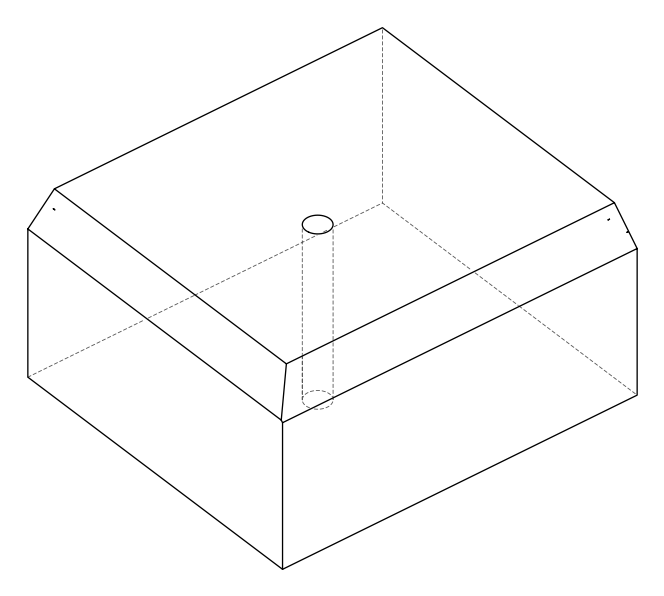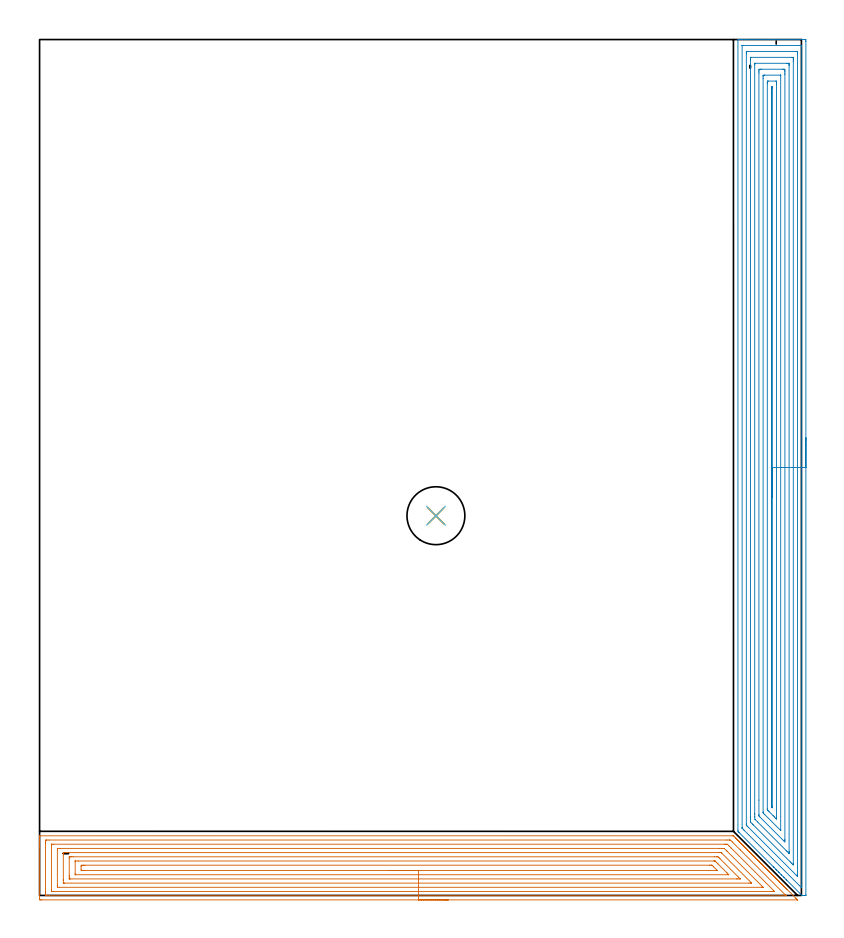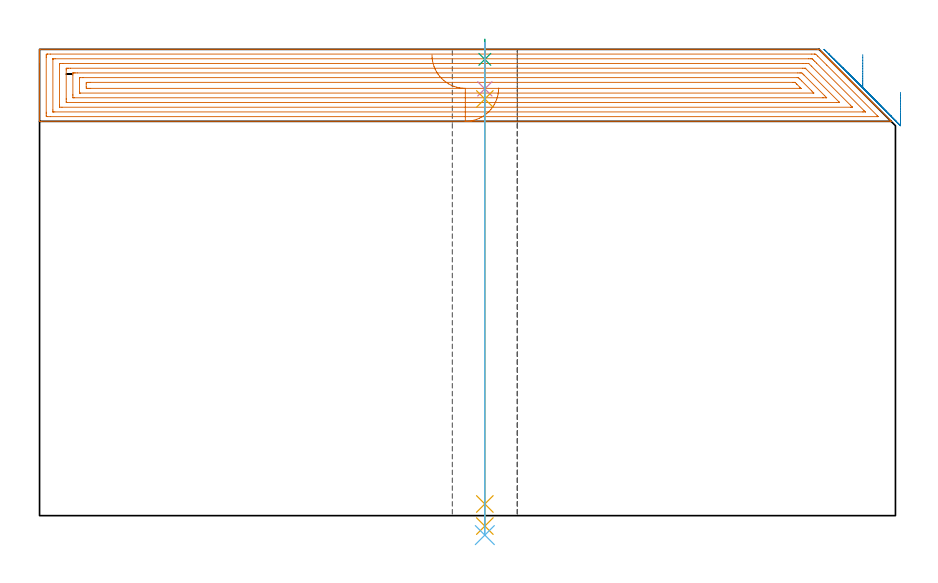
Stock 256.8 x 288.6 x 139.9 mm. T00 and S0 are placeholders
(PLAN: 6 operations, 4 tool changes, 37.6 min)
(1 AREA_MILL | FG_CHAMFER_SURFACE | UGT0205_001 | 16.02 min | 59705 mm3)
(2 AREA_MILL_1 | FG_CHAMFER_SURFACE_1 | UGT0205_001 | 20.25 min | 72181 mm3)
(3 SPOT_DRILL | STEP1HOLE | NXT0321_9005460120000 | 0.05 min | 189 mm3)
(4 DRILL_BLIND_HOLE_INTO_CENTER | STEP1HOLE | UGT0301_198 | 0.06 min | 384 mm3)
(5 GUN_DRILL_THROUGH_HOLE | STEP1HOLE | UGT0307_003 | 0.66 min | 4966 mm3)
(6 SPADE_DRILL_TO_ENLARGE_THROUGH_HOLE | STEP1HOLE | UGT0306_010 | 0.59 min | 36216 mm3)
(TOOL UGT0205_001 | Chamfer Mill 20 x 3 x 45 deg. | D20 FL50 Z2)
(TOOL NXT0321_9005460120000 | NC Spot Drill, 142deg, 12mm, Carbide, Uncoated | D12 PA142 FL30 Z2)
(TOOL UGT0301_198 | Twist Drill 7.9 mm | D7.9 PA118 FL73 Z2)
(TOOL UGT0307_003 | Gun Drill 7 mm | D7 PA130 FL24 Z1)
(TOOL UGT0306_010 | Spade Drill 19.5mm | D19.5 PA132 FL10 Z2)
(OP 1 AREA_MILL)
G17 G21 G94 G90
T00 M6
G54
G17 G0 G90 X137.75 Y-1.5 S1061 M3
G43 Z149.9 H0
Z128.3
G94 G1 X137.712 Z127.428 F250.
X137.598 Z126.563
X137.409 Z125.712
X137.147 Z124.88
X136.813 Z124.074
X136.41 Z123.3
X135.942 Z122.564
X135.41 Z121.872
X134.821 Z121.229
X134.178 Z120.64
X133.486 Z120.108
X132.75 Z119.64
X131.976 Z119.237
X131.17 Z118.903
X130.338 Z118.641
X129.486 Z118.452
X128.622 Z118.338
X127.75 Z118.3
X0.603
X0.277 Y-1.497 Z118.301
X0.01 Y-1.492 Z118.306
X0. Y-1.221 Z118.576
Y16.262 Z136.057
Y16.863 Z136.657
Y17.44 Z137.237
Y17.753 Z137.549
Y18.33 Z138.126
Y18.643 Z138.438
Y19.267 Z139.067
Y19.701 Z139.501
X0.006 Y20.059 Z139.85
X0.01 Y20.097 Z139.888
X0.157 Y20.1 Z139.9
X233.483
X233.895 Z139.885
X233.996 Y20.006 Z139.802
X234.47 Y19.532 Z139.328
X234.56 Y19.44 Z139.239
X234.673 Y19.328 Z139.127
X234.766 Y19.236 Z139.032
X234.856 Y19.144 Z138.943
X234.97 Y19.03 Z138.83
X235.063 Y18.939 Z138.735
X235.152 Y18.848 Z138.648
X235.267 Y18.733 Z138.532
X235.359 Y18.643 Z138.439
X235.448 Y18.553 Z138.352
X235.565 Y18.435 Z138.235
X235.656 Y18.346 Z138.142
X235.744 Y18.257 Z138.056
X235.862 Y18.138 Z137.937
X235.953 Y18.049 Z137.845
X236.039 Y17.961 Z137.76
X236.16 Y17.841 Z137.64
X236.249 Y17.753 Z137.549
X236.335 Y17.665 Z137.465
X236.457 Y17.543 Z137.343
X236.546 Y17.456 Z137.252
X236.631 Y17.37 Z137.169
X236.755 Y17.246 Z137.045
X236.842 Y17.16 Z136.956
X236.927 Y17.074 Z136.873
X237.052 Y16.948 Z136.748
X237.139 Y16.863 Z136.659
X237.222 Y16.778 Z136.577
X237.349 Y16.651 Z136.45
X237.435 Y16.566 Z136.363
X237.518 Y16.482 Z136.281
X237.647 Y16.354 Z136.153
X237.732 Y16.27 Z136.066
X237.814 Y16.186 Z135.986
X237.944 Y16.056 Z135.855
X238.029 Y15.973 Z135.769
X238.11 Y15.891 Z135.69
X238.242 Y15.759 Z135.558
X238.325 Y15.677 Z135.473
X238.405 Y15.595 Z135.394
X238.539 Y15.461 Z135.261
X238.622 Y15.38 Z135.176
X238.701 Y15.299 Z135.098
X238.836 Y15.164 Z134.963
X238.918 Y15.083 Z134.88
X238.997 Y15.003 Z134.803
X239.134 Y14.867 Z134.666
X239.215 Y14.787 Z134.583
X239.293 Y14.708 Z134.507
X239.431 Y14.569 Z134.368
X239.512 Y14.49 Z134.286
X239.589 Y14.412 Z134.211
X239.729 Y14.272 Z134.071
X239.808 Y14.194 Z133.99
X239.884 Y14.116 Z133.915
X240.026 Y13.974 Z133.773
X240.105 Y13.897 Z133.693
X240.18 Y13.82 Z133.62
X240.324 Y13.677 Z133.476
X240.401 Y13.601 Z133.397
X240.476 Y13.525 Z133.324
X240.621 Y13.379 Z133.179
X240.698 Y13.304 Z133.1
X240.772 Y13.229 Z133.028
X240.918 Y13.082 Z132.881
X240.994 Y13.007 Z132.804
X241.067 Y12.933 Z132.732
X241.216 Y12.785 Z132.584
X241.291 Y12.711 Z132.507
X241.363 Y12.637 Z132.436
X241.513 Y12.487 Z132.286
X241.588 Y12.414 Z132.21
X241.659 Y12.342 Z132.141
X241.811 Y12.19 Z131.989
X241.884 Y12.118 Z131.914
X241.955 Y12.046 Z131.845
X242.108 Y11.892 Z131.691
X242.181 Y11.821 Z131.617
X242.25 Y11.75 Z131.549
X242.406 Y11.595 Z131.394
X242.477 Y11.524 Z131.321
X242.546 Y11.454 Z131.253
X242.703 Y11.297 Z131.097
X242.774 Y11.228 Z131.024
X242.842 Y11.159 Z130.958
X243. Y11. Z130.799
X243.07 Y10.931 Z130.728
X243.138 Y10.863 Z130.662
X243.298 Y10.703 Z130.502
X243.367 Y10.635 Z130.431
X243.433 Y10.567 Z130.366
X243.595 Y10.405 Z130.204
X243.664 Y10.338 Z130.134
X243.729 Y10.271 Z130.07
X243.893 Y10.108 Z129.907
X243.96 Y10.041 Z129.838
X244.025 Y9.975 Z129.774
X244.19 Y9.81 Z129.609
X244.257 Y9.745 Z129.541
X244.321 Y9.68 Z129.479
X244.487 Y9.513 Z129.312
X244.553 Y9.448 Z129.245
X244.617 Y9.384 Z129.183
X244.785 Y9.216 Z129.015
X244.85 Y9.152 Z128.948
X244.912 Y9.088 Z128.887
X245.082 Y8.918 Z128.717
X245.146 Y8.855 Z128.652
X245.208 Y8.792 Z128.591
X245.38 Y8.621 Z128.42
X245.443 Y8.559 Z128.355
X245.504 Y8.497 Z128.296
X245.677 Y8.323 Z128.122
X245.74 Y8.262 Z128.059
X245.8 Y8.201 Z128.
X245.975 Y8.026 Z127.825
X246.036 Y7.965 Z127.762
X246.095 Y7.905 Z127.704
X246.272 Y7.728 Z127.527
X246.333 Y7.669 Z127.465
X246.391 Y7.609 Z127.408
X246.569 Y7.431 Z127.23
X246.629 Y7.372 Z127.169
X246.687 Y7.314 Z127.113
X246.867 Y7.134 Z126.933
X246.926 Y7.076 Z126.872
X246.983 Y7.018 Z126.817
X247.164 Y6.836 Z126.635
X247.222 Y6.779 Z126.576
X247.278 Y6.722 Z126.521
X247.462 Y6.539 Z126.338
X247.519 Y6.482 Z126.279
X247.574 Y6.426 Z126.225
X247.759 Y6.241 Z126.04
X247.816 Y6.186 Z125.983
X247.87 Y6.131 Z125.93
X248.057 Y5.944 Z125.743
X248.112 Y5.889 Z125.686
X248.166 Y5.835 Z125.634
X248.354 Y5.647 Z125.445
X248.409 Y5.593 Z125.389
X248.461 Y5.539 Z125.338
X248.651 Y5.349 Z125.148
X248.705 Y5.296 Z125.093
X248.757 Y5.243 Z125.042
X248.949 Y5.052 Z124.851
X249.002 Y4.999 Z124.796
X249.053 Y4.948 Z124.747
X249.246 Y4.754 Z124.553
X249.298 Y4.703 Z124.5
X249.349 Y4.652 Z124.451
X249.544 Y4.457 Z124.256
X249.595 Y4.406 Z124.203
X249.644 Y4.356 Z124.155
X249.841 Y4.159 Z123.958
X249.892 Y4.11 Z123.907
X249.94 Y4.06 Z123.859
X250.138 Y3.862 Z123.661
X250.188 Y3.813 Z123.61
X250.236 Y3.765 Z123.563
X250.436 Y3.565 Z123.364
X250.485 Y3.517 Z123.314
X250.532 Y3.469 Z123.268
X250.733 Y3.267 Z123.066
X250.781 Y3.22 Z123.017
X250.827 Y3.173 Z122.972
X251.031 Y2.97 Z122.769
X251.078 Y2.923 Z122.72
X251.123 Y2.877 Z122.676
X251.328 Y2.672 Z122.471
X251.374 Y2.627 Z122.424
X251.419 Y2.582 Z122.38
X251.626 Y2.375 Z122.174
X251.671 Y2.33 Z122.127
X251.715 Y2.286 Z122.085
X251.923 Y2.077 Z121.876
X251.968 Y2.034 Z121.831
X254.933 Y-0.932 Z118.865
X255.037 Y-1.037 Z118.763
X255.195 Y-1.194 Z118.605
X255.378 Y-1.377 Z118.42
X255.492 Y-1.492 Z118.305
X255.493 Y-1.496 Z118.3
X255.492 Y-1.499 Z118.298
X255.277 Y-1.5 Z118.3
X127.75
Y-0.086 Z119.714
X3.28
X2.428 Y-0.083 Z119.717
X2.387 Y-0.08 Z119.72
X2.01 Y-0.043 Z119.757
X2.003 Y0.341 Z120.141
X2.001 Y0.847 Z120.647
X2. Y1.233 Z121.033
X2.001 Y17.753 Z137.553
X2.002 Y18.137 Z137.937
X2.01 Y18.643 Z138.443
X2.349 Y18.681 Z138.481
X2.387 Y18.682 Z138.482
X3.236 Y18.686 Z138.486
X231.698
X232.551 Y18.682 Z138.482
X232.591 Y18.679 Z138.479
X232.896 Y18.643 Z138.443
X233.483 Y18.065 Z137.865
X236.194 Y15.357 Z135.157
X251.328 Y0.221 Z120.021
X251.585 Y-0.043 Z119.757
X251.613 Y-0.074 Z119.726
X251.501 Y-0.081 Z119.719
X251.415 Y-0.084 Z119.716
X251.371 Y-0.086 Z119.714
X251.328
X127.75
Y1.328 Z121.128
X4.581 Y1.329 Z121.129
X4.172
X4.035 Y1.331 Z121.131
X4.014 Y1.333 Z121.133
X4.01 Y1.335 Z121.135
X4.006 Y1.36 Z121.16
X4.002 Y1.452 Z121.252
X4. Y1.908 Z121.708
X4.001 Y17.034 Z136.834
X4.005 Y17.205 Z137.005
X4.01 Y17.253 Z137.053
X4.014 Y17.266 Z137.066
X4.02 Y17.267 Z137.067
X4.069 Y17.27 Z137.07
X4.172 Y17.271 Z137.071
X4.654
X230.806
X231.291 Y17.269 Z137.069
X231.698 Y17.264 Z137.064
X231.828 Y17.261 Z137.061
X231.963 Y17.13 Z136.93
X232.236 Y16.863 Z136.663
X232.591 Y16.51 Z136.31
X233.128 Y15.973 Z135.773
X247.363 Y1.737 Z121.537
X247.759 Y1.339 Z121.139
X247.76 Y1.332 Z121.132
X247.759 Y1.331 Z121.131
X247.276 Y1.329 Z121.129
X246.867
X127.75 Y1.328 Z121.128
Y2.743 Z122.543
X6.732
X6.056 Y2.748 Z122.548
X6.022 Y2.749 Z122.549
X6.01 Y2.779 Z122.579
X6.006 Y2.877 Z122.677
X6.003 Y3.076 Z122.876
X6. Y3.473 Z123.273
X6.001 Y15.507 Z135.307
X6.003 Y15.718 Z135.518
X6.007 Y15.823 Z135.623
X6.01 Y15.846 Z135.646
X6.024 Y15.85 Z135.65
X6.077 Y15.853 Z135.653
X6.849 Y15.857 Z135.657
X6.965
X229.138
X229.914 Y15.856 Z135.656
X230.033 Y15.855 Z135.655
X230.806 Y15.838 Z135.638
X231.567 Y15.083 Z134.883
X231.698 Y14.953 Z134.753
X243.298 Y3.353 Z123.153
X243.868 Y2.771 Z122.571
X243.888 Y2.749 Z122.549
X243.863 Y2.747 Z122.547
X243.783 Y2.745 Z122.545
X243.621 Y2.743 Z122.543
X243.298
X127.75
Y4.157 Z123.957
X8.383 Y4.158 Z123.958
X8.216 Y4.159 Z123.959
X8.083 Y4.163 Z123.963
X8.01 Y4.166 Z123.966
X8.008 Y4.196 Z123.996
X8.004 Y4.406 Z124.206
X8. Y5.037 Z124.837
Y5.296 Z125.096
Y13.935 Z133.735
X8.003 Y14.194 Z133.994
X8.007 Y14.351 Z134.151
X8.01 Y14.424 Z134.224
X8.134 Y14.436 Z134.236
X8.386 Y14.44 Z134.24
X8.633 Y14.442 Z134.242
X9.275 Y14.443 Z134.243
X229.022
X229.666 Y14.441 Z134.241
X229.725 Y14.439 Z134.239
X229.752 Y14.436 Z134.236
X229.814 Y14.38 Z134.18
X229.914 Y14.287 Z134.087
X239.795 Y4.406 Z124.206
X239.86 Y4.339 Z124.139
X239.986 Y4.204 Z124.004
X240.021 Y4.161 Z123.961
X240.013 Y4.16 Z123.96
X239.977 Y4.159 Z123.959
X239.729 Y4.157 Z123.957
X239.087
X127.75
Y5.571 Z125.371
X10.418 Y5.572 Z125.372
X10.14 Y5.573 Z125.373
X10.051 Y5.576 Z125.376
X10.014 Y5.578 Z125.378
X10.01 Y5.598 Z125.398
X10.003 Y5.71 Z125.51
X10.001 Y6.186 Z125.986
X10. Y6.602 Z126.402
Y12.414 Z132.214
X10.002 Y12.829 Z132.629
X10.007 Y12.969 Z132.769
X10.01 Y13.015 Z132.815
X10.035 Y13.022 Z132.822
X10.11 Y13.024 Z132.824
X10.418 Y13.027 Z132.827
X10.694 Y13.029 Z132.829
X11.31
X227.513
X228.129 Y13.028 Z132.828
X228.408 Y13.026 Z132.826
X228.708 Y13.022 Z132.822
X229.022 Y12.725 Z132.525
X229.337 Y12.414 Z132.214
X235.566 Y6.186 Z125.986
X236.16 Y5.589 Z125.389
X236.161 Y5.58 Z125.38
X236.16 Y5.578 Z125.378
X235.881 Y5.574 Z125.374
X235.267 Y5.572 Z125.372
X234.992 Y5.571 Z125.371
X127.75
Y6.985 Z126.785
X12.202 Y6.986 Z126.786
X12.112 Y6.987 Z126.787
X12.052 Y6.989 Z126.789
X12.012 Y6.992 Z126.792
X12.009 Y7.009 Z126.809
X12.005 Y7.076 Z126.876
X12.001 Y7.276 Z127.076
Y11.524 Z131.324
X12.002 Y11.575 Z131.375
X12.006 Y11.599 Z131.399
X12.009 Y11.606 Z131.406
X12.023 Y11.608 Z131.408
X12.113 Y11.613 Z131.413
X12.202 Y11.614 Z131.414
X13.004 Y11.615 Z131.415
X227.327 Y11.614 Z131.414
X227.418 Y11.613 Z131.413
X227.598 Y11.608 Z131.408
X227.688 Y11.603 Z131.403
X227.714 Y11.581 Z131.381
X227.775 Y11.524 Z131.324
X228.129 Y11.173 Z130.973
X228.668 Y10.635 Z130.435
X231.698 Y7.605 Z127.405
X232.224 Y7.076 Z126.876
X232.297 Y6.999 Z126.799
X232.3 Y6.995 Z126.795
X232.277 Y6.992 Z126.792
X232.181 Y6.988 Z126.788
X232.061 Y6.986 Z126.786
X127.75 Y6.985 Z126.785
Y8.399 Z128.199
X15.336 Y8.4 Z128.2
X14.879 Y8.401 Z128.201
X14.44 Y8.403 Z128.203
X14.144 Y8.407 Z128.207
X14.01 Y8.428 Z128.228
X14. Y8.842 Z128.642
Y9.731 Z129.531
X14.01 Y10.176 Z129.976
X14.429 Y10.194 Z129.994
X14.879 Y10.197 Z129.997
X15.315 Y10.2 Z130.
X225.888
X226.345 Y10.199 Z129.999
X226.497 Y10.198 Z129.998
X226.618 Y10.194 Z129.994
X226.65 Y10.191 Z129.991
X226.675 Y10.171 Z129.971
X226.724 Y10.125 Z129.925
X227.108 Y9.745 Z129.545
X227.237 Y9.616 Z129.416
X228.129 Y8.724 Z128.524
X228.373 Y8.477 Z128.277
X228.432 Y8.415 Z128.215
X228.441 Y8.404 Z128.204
X228.44 Y8.403 Z128.203
X228.42 Y8.401 Z128.201
X228.372 Y8.4 Z128.2
X228.129
X127.75 Y8.399 Z128.199
X126.878 Z128.238
X126.014 Z128.351
X125.162 Z128.54
X124.33 Z128.803
X123.524 Z129.136
X122.75 Z129.539
X122.014 Z130.008
X121.322 Z130.539
X120.679 Z131.128
X120.09 Z131.772
X119.558 Z132.464
X119.09 Z133.199
X118.687 Z133.973
X118.353 Z134.779
X118.091 Z135.611
X117.902 Z136.463
X117.788 Z137.328
X117.75 Z138.199
G0 Z149.9
M5
M2
(OP 2 AREA_MILL_1)
G17 G21 G94 G90
T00 M6
G54
G17 G0 G90 X258.3 Y154.25 S1061 M3
G43 Z149.9 H0
Z127.
G94 G1 Y154.212 Z126.128 F250.
Y154.098 Z125.264
Y153.909 Z124.412
Y153.647 Z123.58
Y153.313 Z122.774
Y152.91 Z122.
Y152.442 Z121.264
Y151.91 Z120.572
Y151.321 Z119.929
Y150.678 Z119.34
Y149.986 Z118.808
Y149.25 Z118.34
Y148.476 Z117.937
Y147.67 Z117.603
Y146.838 Z117.341
Y145.987 Z117.152
Y145.122 Z117.038
Y144.25 Z117.
Y0.156
X258.296 Y0.044 Z117.003
X258.293 Y0.01 Z117.006
X258.123 Y0. Z117.176
X257.594 Z117.705
X256.998 Y0.01 Z118.301
X256.978 Y0.023 Z118.32
X256.969 Y0.031 Z118.33
X251.85 Y5.15 Z123.45
X251.694 Y5.305 Z123.603
X251.638 Y5.361 Z123.66
X251.002 Y5.998 Z124.298
X250.813 Y6.185 Z124.483
X250.154 Y6.846 Z125.146
X249.933 Y7.066 Z125.364
X249.306 Y7.693 Z125.993
X249.26 Y7.74 Z126.04
X249.052 Y7.946 Z126.244
X248.459 Y8.541 Z126.841
X248.367 Y8.632 Z126.932
X248.171 Y8.827 Z127.125
X247.611 Y9.389 Z127.689
X247.475 Y9.525 Z127.824
X247.29 Y9.708 Z128.006
X235.841 Y21.159 Z139.459
X235.746 Y21.253 Z139.551
X235.548 Y21.452 Z139.747
X235.398 Y21.606 Z139.883
X235.4 Y22.016 Z139.9
Y288.344
X235.406 Y288.49 Z139.893
X235.709 Y288.5 Z139.59
X236.105 Z139.194
X236.722 Z138.573
X237.911 Z137.386
X238.483 Z136.811
X247.076 Z128.221
X257.859 Z117.438
X258.147 Y288.498 Z117.15
X258.292 Y288.49 Z117.006
X258.299 Y288.344 Z116.999
X258.3 Y287.898 Z117.
Y144.25
X256.886 Z118.414
X256.885 Y3.373 Z118.415
Y3.279
X256.879 Y2.589 Z118.421
X256.172 Y3.279 Z119.128
X256.097 Y3.352 Z119.203
X237.434 Y22.016 Z137.866
X237.262 Y22.191 Z138.038
X236.905 Y22.557 Z138.395
X236.821 Y22.645 Z138.479
X236.819 Y22.666 Z138.481
X236.816 Y22.715 Z138.484
X236.815 Y22.814 Z138.485
X236.814 Y22.908 Z138.486
X236.815 Y286.413 Z138.485
X236.816 Y286.463 Z138.484
X236.818 Y286.486 Z138.482
X236.82 Y286.49 Z138.48
X236.84 Y286.492 Z138.46
X237.222 Y286.499 Z138.078
X256.097 Z119.203
X256.6 Y286.497 Z118.7
X256.794 Y286.49 Z118.506
X256.879 Y286.471 Z118.421
X256.884 Y286.209 Z118.416
X256.885 Y286.113 Z118.415
X256.886 Y144.25 Z118.414
X255.472 Z119.828
X255.471 Y6.848 Z119.829
X255.47 Y6.591 Z119.83
X255.468 Y6.504 Z119.832
X255.465 Y6.452 Z119.835
X255.382 Y6.529 Z119.918
X255.217 Y6.686 Z120.083
X255.052 Y6.848 Z120.248
X238.991 Y22.908 Z136.309
X238.483 Y23.418 Z136.817
X238.295 Y23.612 Z137.005
X238.249 Y23.662 Z137.051
X238.235 Y23.687 Z137.065
X238.233 Y23.715 Z137.067
X238.231 Y23.8 Z137.069
X238.229 Y24.058 Z137.071
Y283.694
X238.231 Y284.329 Z137.069
X238.234 Y284.457 Z137.066
X238.235 Y284.482 Z137.065
X238.259 Y284.49 Z137.041
X238.318 Y284.497 Z136.982
X238.483 Y284.499 Z136.817
X255.049 Z120.251
X255.217 Y284.495 Z120.083
X255.385 Y284.49 Z119.915
X255.465 Y284.475 Z119.835
X255.468 Y284.414 Z119.832
X255.469 Y284.329 Z119.831
X255.471 Y284.071 Z119.829
X255.472 Y144.25 Z119.828
X254.057 Z121.243
Y10.7
X254.055 Y10.417 Z121.245
X254.052 Y10.336 Z121.248
X254.051 Y10.311 Z121.249
X254.037 Y10.323 Z121.263
X253.935 Y10.417 Z121.365
X253.455 Y10.894 Z121.845
X253.04 Y11.309 Z122.26
X240.549 Y23.8 Z134.751
X240.245 Y24.106 Z135.055
X239.663 Y24.692 Z135.637
X239.649 Y25.296 Z135.651
X239.645 Y25.585 Z135.655
X239.643 Y26.194 Z135.657
Y26.477
Y281.652
X239.645 Y282.26 Z135.655
X239.649 Y282.464 Z135.651
X239.65 Y282.49 Z135.65
X239.67 Y282.493 Z135.63
X239.722 Y282.497 Z135.578
X239.826 Y282.499 Z135.474
X253.5 Z121.8
X253.88 Y282.49 Z121.42
X254.05 Y282.478 Z121.25
X254.052 Y282.381 Z121.248
X254.056 Y281.936 Z121.244
X254.057 Y281.652 Z121.243
Y281.042
Y144.25
X252.643 Z122.657
Y14.739
X252.642 Y14.6 Z122.658
X252.638 Y14.323 Z122.662
X252.634 Y14.174 Z122.666
X252.62 Y14.186 Z122.68
X252.575 Y14.227 Z122.725
X251.92 Y14.878 Z123.38
X251.694 Y15.104 Z123.606
X242.006 Y24.792 Z133.294
X241.219 Y25.585 Z134.081
X241.125 Y25.685 Z134.175
X241.064 Y26.477 Z134.236
X241.06 Y26.543 Z134.24
X241.057 Y27.369 Z134.243
Y27.438
Y280.007
X241.058 Y280.145 Z134.242
X241.062 Y280.422 Z134.238
X241.064 Y280.493 Z134.236
X241.068 Y280.494 Z134.232
X241.086 Y280.497 Z134.214
X241.125 Y280.499 Z134.175
X251.951 Y280.5 Z123.349
X252.575 Y280.496 Z122.725
X252.616 Y280.494 Z122.684
X252.632 Y280.491 Z122.668
X252.636 Y280.353 Z122.664
X252.641 Y280.076 Z122.659
X252.643 Y279.937 Z122.657
Y279.868
Y144.25
X251.229 Z124.071
X251.228 Y18.919 Z124.072
X251.226 Y18.447 Z124.074
X251.222 Y18.033 Z124.078
X250.801 Y18.447 Z124.499
X242.772 Y26.477 Z132.528
X242.655 Y26.603 Z132.645
X242.478 Y26.798 Z132.822
X242.475 Y26.894 Z132.825
X242.472 Y27.369 Z132.828
X242.471 Y32.143 Z132.829
Y277.191
X242.472 Y277.611 Z132.828
X242.477 Y278.083 Z132.823
X242.483 Y278.493 Z132.817
X242.887 Y278.497 Z132.413
X243.357 Y278.5 Z131.943
X250.403 Y278.499 Z124.897
X250.813 Y278.495 Z124.487
X251.218 Y278.49 Z124.082
X251.224 Y278.083 Z124.076
X251.228 Y277.664 Z124.072
X251.229 Y277.191 Z124.071
Y276.77
Y144.25
X249.815 Z125.485
X249.814 Y22.135 Z125.486
X249.813 Y22.016 Z125.487
X249.81 Y21.936 Z125.49
X249.808 Y21.907 Z125.492
X249.797 Y21.911 Z125.503
X249.768 Y21.937 Z125.532
X249.683 Y22.016 Z125.617
X244.329 Y27.369 Z130.971
X244.002 Y27.703 Z131.298
X243.91 Y27.8 Z131.39
X243.892 Y27.854 Z131.408
X243.89 Y27.949 Z131.41
X243.886 Y28.141 Z131.414
X243.885 Y275.407 Z131.415
X243.887 Y276.178 Z131.413
X243.888 Y276.299 Z131.412
X243.892 Y276.482 Z131.408
X244.251 Y276.494 Z131.049
X244.451 Y276.499 Z130.849
X249.734 Y276.5 Z125.566
X249.783 Y276.498 Z125.517
X249.796 Y276.495 Z125.504
X249.805 Y276.491 Z125.495
X249.808 Y276.473 Z125.492
X249.812 Y276.421 Z125.488
X249.814 Y276.299 Z125.486
X249.815 Y144.25 Z125.485
X248.4 Z126.9
Y26.245
X248.397 Y26.012 Z126.903
X248.393 Y25.858 Z126.907
X248.389 Y25.769 Z126.911
X248.338 Y25.817 Z126.962
X248.171 Y25.979 Z127.129
X247.67 Y26.477 Z127.63
X247.29 Y26.856 Z128.01
X245.885 Y28.261 Z129.415
X245.529 Y28.619 Z129.771
X245.399 Y28.754 Z129.901
X245.334 Y28.824 Z129.966
X245.306 Y28.859 Z129.994
X245.305 Y28.921 Z129.995
X245.301 Y29.153 Z129.999
X245.3 Y29.385 Z130.
Y273.622
X245.302 Y273.852 Z129.998
X245.307 Y274.087 Z129.993
X245.319 Y274.49 Z129.981
X245.529 Y274.499 Z129.771
X245.543 Y274.5 Z129.757
X248.186 Z127.114
X248.375 Y274.49 Z126.925
X248.394 Y274.43 Z126.906
X248.396 Y274.408 Z126.904
X248.399 Y274.284 Z126.901
X248.4 Y273.622 Z126.9
Y273.39
Y144.25
X246.986 Z128.314
Y30.046
X246.985 Y29.769 Z128.315
X246.983 Y29.632 Z128.317
X246.981 Y29.623 Z128.319
X246.98 Z128.32
X246.961 Y29.638 Z128.339
X246.924 Y29.673 Z128.376
X246.85 Y29.746 Z128.45
X246.777 Y29.822 Z128.523
X246.741 Y29.862 Z128.559
X246.726 Y29.882 Z128.574
X246.721 Y29.909 Z128.579
X246.718 Y30.046 Z128.582
X246.715 Y30.322 Z128.585
X246.714 Y30.63 Z128.586
Y30.938
Y272.146
X246.717 Y272.419 Z128.583
X246.72 Y272.466 Z128.58
X246.723 Y272.49 Z128.577
X246.744 Y272.492 Z128.556
X246.85 Y272.495 Z128.45
X246.956 Y272.492 Z128.344
X246.977 Y272.49 Z128.323
X246.98 Y272.466 Z128.32
X246.983 Y272.422 Z128.317
X246.986 Y272.147 Z128.314
Y144.25
Y143.378 Z128.352
Y142.514 Z128.466
Y141.662 Z128.654
Y140.83 Z128.917
Y140.024 Z129.251
Y139.25 Z129.653
Y138.514 Z130.122
Y137.822 Z130.653
Y137.179 Z131.243
Y136.59 Z131.886
Y136.059 Z132.578
Y135.59 Z133.314
Y135.187 Z134.088
Y134.853 Z134.894
Y134.591 Z135.726
Y134.402 Z136.577
Y134.288 Z137.442
Y134.25 Z138.314
G0 Z149.9
M5
M2
(OP 3 SPOT_DRILL)
G17 G21 G94 G90
T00 M6
G54
G17 G0 G90 X133.6 Y128. S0 M3
G43 Z149.9 H0
G94 G81 G98 Z136.9 F250. R142.9
G80
M5
M2
(OP 4 DRILL_BLIND_HOLE_INTO_CENTER)
G17 G21 G94 G90
T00 M6
G54
G17 G0 G90 X133.6 Y128. S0 M3
G43 Z149.9 H0
G94 G81 G98 Z128.05 F250. R141.9
G80
M5
M2
(OP 5 GUN_DRILL_THROUGH_HOLE)
G17 G21 G94 G90
T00 M6
G54
G17 G0 G90 X133.6 Y128. M8
G43 Z149.9 H0
Z140.496
S716 M3
G94 G1 Z125.021 F125. M26
G4 X.084
Z3.5 F250.
G4 X.084
Z-3.132 F125.
G4 X.084
M5
M9
G0 Z140.496
Z149.9
M2
(OP 6 SPADE_DRILL_TO_ENLARGE_THROUGH_HOLE)
G17 G21 G94 G90
T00 M6
G54
G17 G0 G90 X133.6 Y128. S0 M3
G43 Z149.9 H0
G94 G73 G98 Z-5.841 F250. Q18.218 R141.9
G80
M5
M2
